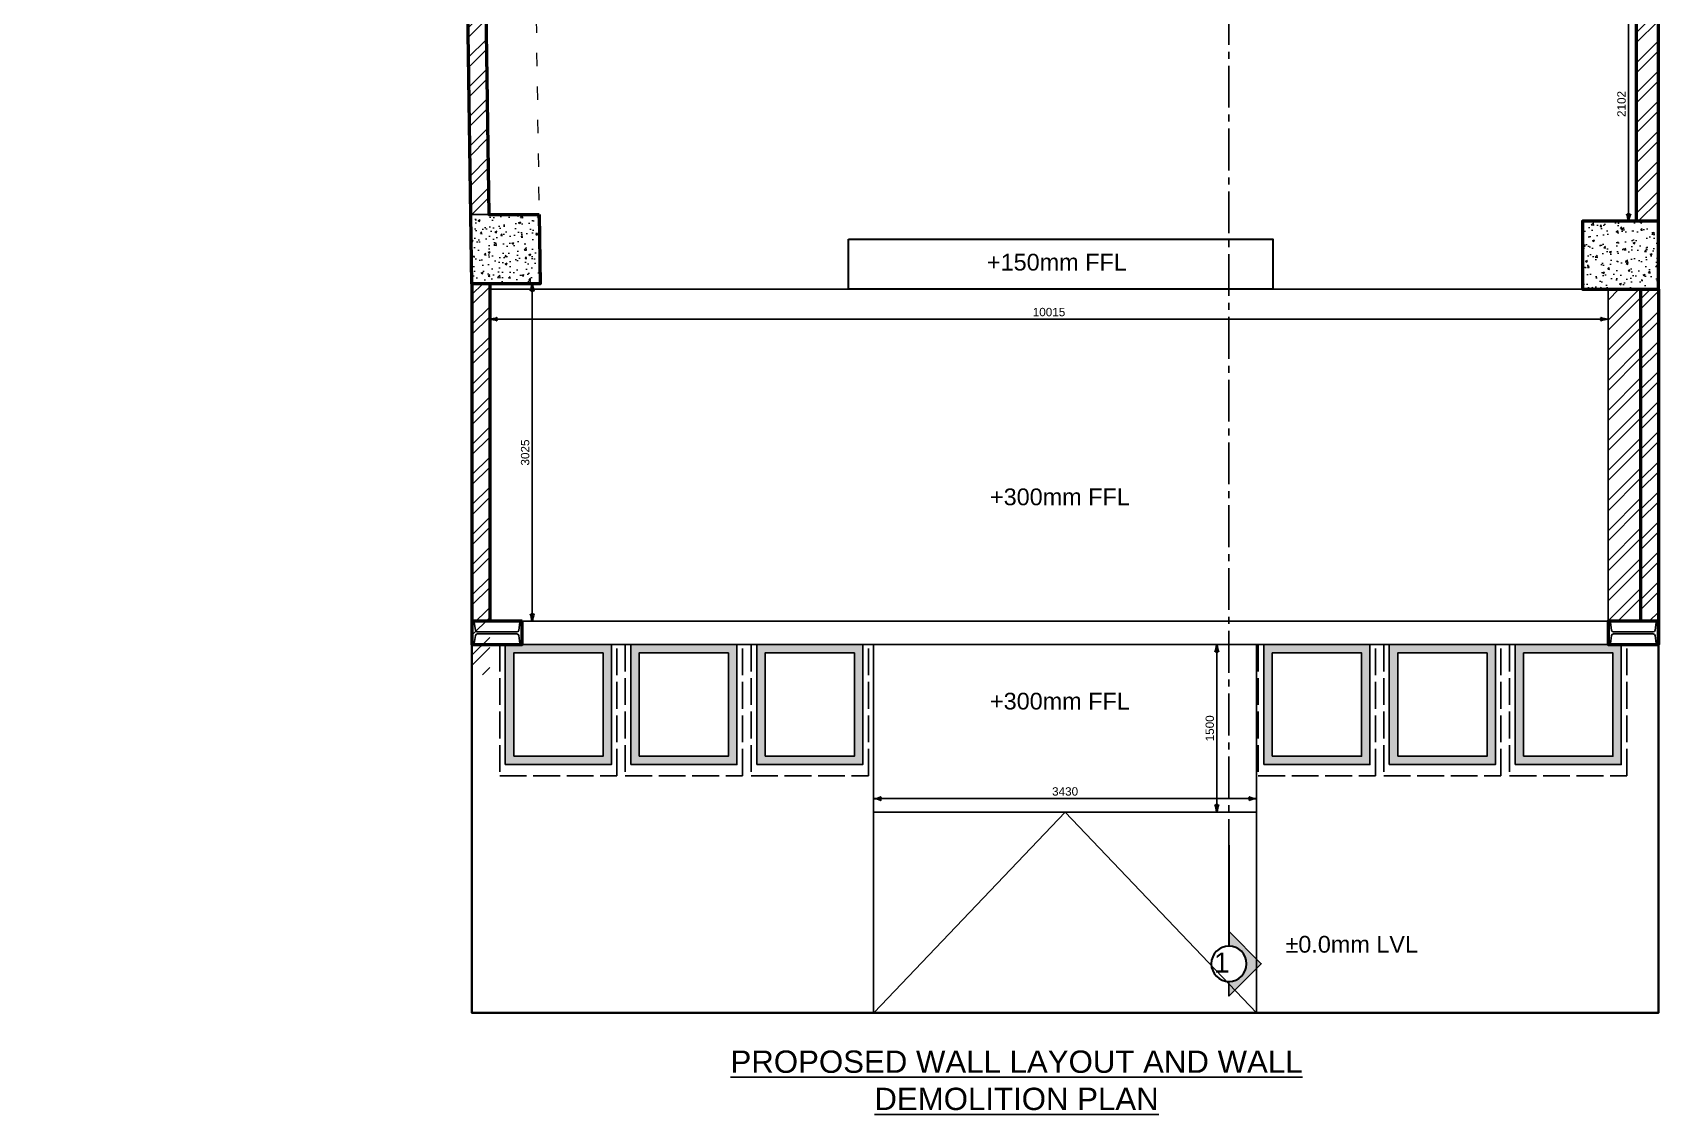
# Model space of a CAD drawing. Header units: millimetres. Extents: x 68727 to 319899, y -4876 to 265722.
# Drawn here: x 161657 to 176218, y 55230 to 64924 of the extents above; entities that cross this region are included whole.
import ezdxf

# ---------------------------------------------------------------- set-up
doc = ezdxf.new("R2010")
doc.units = ezdxf.units.MM
for name, pattern in [('ACAD_ISO02W100', [15, 12, -3]), ('ACAD_ISO03W100', [30, 12, -18]), ('CENTER2', [1.125, 0.75, -0.125, 0.125, -0.125]), ('DASHED2', [0.375, 0.25, -0.125]), ('HIDDEN', [9.525, 6.35, -3.175]), ('WALL', [21, 12, -3, 0, -3, 0, -3])]:
    doc.linetypes.add(name, pattern=pattern)
for name, color, linetype, lineweight in [('A-FURN', 6, 'Continuous', 35), ('HACH', 252, 'Continuous', 13), ('HAT', 9, 'Continuous', 13), ('LS_DR_Plan Beam', 9, 'HIDDEN', 0), ('LS_DR_Wall', 7, 'Continuous', 35), ('SECTIONS', 10, 'Continuous', 25), ('wall', 5, 'Continuous', 30), ('wall1', 2, 'WALL', 25), ('Walls', 2, 'Continuous', 30)]:
    doc.layers.add(name, color=color, linetype=linetype, lineweight=lineweight)
for name, color, linetype in [('beam', 1, 'DASHED2'), ('COL', 4, 'Continuous'), ('Dimensions', 172, 'Continuous'), ('POLY', 6, 'Continuous'), ('TEXT', 2, 'Continuous')]:
    doc.layers.add(name, color=color, linetype=linetype)
doc.styles.add('2010 G', font='times.ttf')
doc.styles.add('ANNTEXT', font='romans.shx')
doc.styles.get("Standard").update_dxf_attribs({"font": 'arial.ttf'})
doc.dimstyles.new('SC-25', dxfattribs={"dimtxt": 75, "dimasz": 0.4, "dimexe": 1, "dimexo": 100, "dimgap": 25, "dimtad": 1, "dimdec": 0, "dimzin": 0, "dimdsep": 46, "dimtxsty": 'Standard', "dimblk1": 'A1', "dimblk2": 'A1', "dimsah": 1, "dimcen": 0.09, "dimdle": 3, "dimclrd": 1, "dimclre": 1, "dimclrt": 1, "dimadec": 0, "dimazin": 0, "dimtfac": 1, "dimtdec": 0, "dimtofl": 0, "dimtmove": 0, "dimatfit": 2, "dimldrblk": 'A1', "dimfxl": 10, "dimfxlon": 1, "dimtolj": 1, "dimtzin": 0, "dimarcsym": 0})
pattern_1 = [(50, (-667341.28, -131860.55), (182.18467, -15.939086), [19.05, -209.55]), (355, (-667341.28, -131860.55), (-35.24342, 191.056845), [15.24, -167.640584]), (100.451445, (-667326.1, -131861.88), (146.941247, 175.117752), [16.19001, -178.090245]), (46.1842, (-667341.28, -131809.75), (271.07904, -42.04233), [28.575, -314.325]), (96.635558, (-667318.69, -131813.25), (237.404134, 247.426125), [24.28502, -267.13561]), (351.18415, (-667341.28, -131809.75), (237.40413, 247.426125), [22.85997, -251.45973]), (21, (-667315.88, -131822.45), (151.61439, -102.265198), [19.05, -209.55]), (326, (-667315.88, -131822.45), (61.80203, 184.187966), [15.24, -167.64]), (71.451445, (-667303.24, -131830.97), (213.41642, 81.92277), [16.19001, -178.089938]), (37.5, (-667341.277, -131860.55), (3.0886033, 84.555039), [0, -165.608, 0, -170.18, 0, -168.275]), (7.5, (-667341.28, -131860.55), (66.8196625, 100.180575), [0, -97.028, 0, -161.798, 0, -64.135]), (327.5, (-667397.92, -131860.55), (135.590595, -5.728744), [0, -63.5, 0, -198.12, 0, -262.89]), (317.5, (-667423.32, -131860.55), (148.129181, 25.426491), [0, -82.55, 0, -131.572, 0, -186.69])]

# ---------------------------------------------------------------- blocks, each defined once
blk = doc.blocks.new('A1')
at = {"layer": 'wall', "color": 1}
for p, q in [((-138, 0), (-167, 40)), ((-167, -40), (-138, 0))]:
    blk.add_line(p, q, dxfattribs=at)
for centre, start, end in [((53, 586), 248, 264.8035), ((53, -586), 95.1965, 112)]:
    blk.add_arc(centre, 589, start, end, dxfattribs=at)
blk = doc.blocks.new('*D551')
at = {"layer": 'Defpoints', "color": 0, "transparency": 16777216}
for p in [(175950, 65335), (175950, 63233), (175950, 63233)]:
    blk.add_point(p, dxfattribs=at)
at = {"layer": 'Dimensions', "color": 1, "lineweight": -2, "transparency": 16777216}
for p, q in [((175950, 65335), (175951, 65335)), ((175950, 65335), (175950, 63234)), ((175950, 63233), (175951, 63233))]:
    blk.add_line(p, q, dxfattribs=at)
at = {"layer": 'Dimensions', "color": 1, "lineweight": -2, "transparency": 16777216, "xscale": 0.4, "yscale": 0.4, "zscale": 0.4}
for p, rotation in [((175950, 65335), 90), ((175950, 63233), 270)]:
    blk.add_blockref('A1', p, dxfattribs=dict(at, rotation=rotation))
at = {"layer": 'Dimensions', "color": 1, "transparency": 16777216, "insert": (175887, 64284), "char_height": 75, "attachment_point": 5, "rotation": 90}
blk.add_mtext('\\A1;2102', dxfattribs=at)
blk = doc.blocks.new('*D579')
at = {"layer": 'Defpoints', "color": 0, "transparency": 16777216}
for p in [(166043, 62674), (166132, 62674), (166043, 59649)]:
    blk.add_point(p, dxfattribs=at)
at = {"layer": 'Dimensions', "color": 1, "lineweight": -2, "transparency": 16777216}
for p, q in [((166132, 62674), (166133, 62674)), ((166132, 59649), (166132, 62673)), ((166132, 59649), (166133, 59649))]:
    blk.add_line(p, q, dxfattribs=at)
at = {"layer": 'Dimensions', "color": 1, "lineweight": -2, "transparency": 16777216, "xscale": 0.4, "yscale": 0.4, "zscale": 0.4}
for p, rotation in [((166132, 62674), 90), ((166132, 59649), 270)]:
    blk.add_blockref('A1', p, dxfattribs=dict(at, rotation=rotation))
at = {"layer": 'Dimensions', "color": 1, "transparency": 16777216, "insert": (166069, 61161), "char_height": 75, "attachment_point": 5, "rotation": 90}
blk.add_mtext('\\A1;3025', dxfattribs=at)
blk = doc.blocks.new('COL')
at = {"layer": 'COL'}
blk.add_lwpolyline([(451, 0), (441, 0, -0.374036), (430, 9), (420, 80, 0.374036), (403, 95), (48, 95, 0.374036), (31, 80), (21, 9, -0.374036), (10, 0), (0, 0), (0, 209), (10, 209, -0.374036), (21, 199), (31, 128, 0.374036), (48, 113), (403, 113, 0.374036), (420, 128), (430, 199, -0.374036), (441, 209), (451, 209)], format="xyb", close=True, dxfattribs=at)
at = {"layer": 'LS_DR_Wall', "lineweight": 50, "ltscale": 0.25}
blk.add_lwpolyline([(451, 209), (0, 209), (0, 0), (451, 0)], close=True, dxfattribs=at)
blk = doc.blocks.new('*D654')
at = {"layer": 'Defpoints', "color": 0, "transparency": 16777216}
for p in [(165752, 62623), (175767, 62623), (175767, 62356)]:
    blk.add_point(p, dxfattribs=at)
at = {"layer": 'Dimensions', "color": 1, "lineweight": -2, "transparency": 16777216}
for p, q in [((165752, 62366), (165752, 62355)), ((165753, 62356), (175767, 62356)), ((175767, 62366), (175767, 62355))]:
    blk.add_line(p, q, dxfattribs=at)
at = {"layer": 'Dimensions', "color": 1, "lineweight": -2, "transparency": 16777216, "xscale": 0.4, "yscale": 0.4, "zscale": 0.4, "rotation": 180}
blk.add_blockref('A1', (165752, 62356), dxfattribs=at)
at = {"layer": 'Dimensions', "color": 1, "lineweight": -2, "transparency": 16777216, "xscale": 0.4, "yscale": 0.4, "zscale": 0.4}
blk.add_blockref('A1', (175767, 62356), dxfattribs=at)
at = {"layer": 'Dimensions', "color": 1, "transparency": 16777216, "insert": (170760, 62419), "char_height": 75, "attachment_point": 5}
blk.add_mtext('\\A1;10015', dxfattribs=at)
blk = doc.blocks.new('SECL')
at = {"layer": 'Walls', "linetype": 'Continuous'}
blk.add_hatch(color=252, dxfattribs=at).paths.add_polyline_path([(144.9, -140.4), (0, -285.3), (0, -219.4, 0.414214), (79, -140.4, 0.414214), (0, -61.3), (0, 4.6)])
at = {"layer": 'beam', "color": 1, "linetype": 'Continuous', "ltscale": 0.5}
blk.add_lwpolyline([(0, -61.3), (0, 4.6), (145, -140.7), (0, -286.5), (0, -219.4)], dxfattribs=at)
at = {"layer": 'Walls', "color": 1, "linetype": 'Continuous'}
blk.add_line((0, -672.4), (0, -219.4), dxfattribs=at)
blk.add_circle((0, -140.4), 79, dxfattribs=at)
blk = doc.blocks.new('*D894')
at = {"layer": 'Defpoints', "color": 0, "transparency": 16777216}
for p in [(172263, 59440), (172634, 59440), (172618, 57940)]:
    blk.add_point(p, dxfattribs=at)
at = {"layer": 'POLY', "color": 1, "lineweight": -2, "transparency": 16777216}
for p, q in [((172273, 59440), (172262, 59440)), ((172263, 57941), (172263, 59440)), ((172273, 57940), (172262, 57940))]:
    blk.add_line(p, q, dxfattribs=at)
at = {"layer": 'POLY', "color": 1, "lineweight": -2, "transparency": 16777216, "xscale": 0.4, "yscale": 0.4, "zscale": 0.4}
for p, rotation in [((172263, 59440), 90), ((172263, 57940), 270)]:
    blk.add_blockref('A1', p, dxfattribs=dict(at, rotation=rotation))
at = {"layer": 'POLY', "color": 1, "transparency": 16777216, "insert": (172200, 58690), "char_height": 75, "attachment_point": 5, "rotation": 90}
blk.add_mtext('\\A1;1500', dxfattribs=at)
blk = doc.blocks.new('*D895')
at = {"layer": 'Defpoints', "color": 0, "transparency": 16777216}
for p in [(172618, 58060), (169189, 57940), (172618, 57940)]:
    blk.add_point(p, dxfattribs=at)
at = {"layer": 'POLY', "color": 1, "lineweight": -2, "transparency": 16777216}
for p, q in [((169189, 58050), (169189, 58061)), ((169190, 58060), (172618, 58060)), ((172618, 58050), (172618, 58061))]:
    blk.add_line(p, q, dxfattribs=at)
at = {"layer": 'POLY', "color": 1, "lineweight": -2, "transparency": 16777216, "xscale": 0.4, "yscale": 0.4, "zscale": 0.4, "rotation": 180}
blk.add_blockref('A1', (169189, 58060), dxfattribs=at)
at = {"layer": 'POLY', "color": 1, "lineweight": -2, "transparency": 16777216, "xscale": 0.4, "yscale": 0.4, "zscale": 0.4}
blk.add_blockref('A1', (172618, 58060), dxfattribs=at)
at = {"layer": 'POLY', "color": 1, "transparency": 16777216, "insert": (170904, 58124), "char_height": 75, "attachment_point": 5}
blk.add_mtext('\\A1;3430', dxfattribs=at)

msp = doc.modelspace()

# ---------------------------------------------------------------- hatches: boundary and pattern name
at = {"layer": 'HACH'}
h = msp.add_hatch(dxfattribs=at)
h.set_pattern_fill('ANSI32', color=256, scale=20)
h.set_pattern_definition([(45, (-667341.28, -131860.55), (-134.70384, 134.70384), []), (45, (-667251.47, -131860.55), (-134.70384, 134.70384), [])])
h.paths.add_polyline_path([(165383.8, 76715.5), (165381, 76905.7), (161997.2, 76999.2), (162001.8, 76689.2)])
h.paths.add_polyline_path([(165583.1, 63293.6), (165743.1, 63293.6), (165712.8, 65334.7), (165552.8, 65334.7)])
h.paths.add_polyline_path([(165592.3, 59168.7), (165752.3, 59168.7), (165752.3, 62673.7), (165592.3, 62673.7)])
h.paths.add_polyline_path([(176057.8, 59648.7), (176217.8, 59648.7), (176217.8, 62623.2), (176057.8, 62623.2)])
h.paths.add_polyline_path([(176017.8, 63233.2), (176217.8, 63233.2), (176217.8, 65335.2), (176017.8, 65335.2)])
h.paths.add_polyline_path([(176027.8, 65945.2), (176217.8, 65945.2), (176217.8, 70824.2), (176027.8, 70824.2)])
h = msp.add_hatch(dxfattribs=at)
h.set_pattern_fill('AR-CONC', color=256)
h.set_pattern_definition(pattern_1)
h.paths.add_polyline_path([(166193.2, 63293.7), (165583.1, 63293.6), (165592.3, 62673.7), (166202.4, 62673.7)])
h = msp.add_hatch(dxfattribs=at)
h.set_pattern_fill('AR-CONC', color=256)
h.set_pattern_definition(pattern_1)
h.paths.add_polyline_path([(175537.8, 62623.2), (176217.8, 62623.2), (176217.8, 63233.2), (175537.8, 63233.2)])
h = msp.add_hatch(dxfattribs=at)
h.set_pattern_fill('ANSI32', color=5, scale=20)
h.paths.add_polyline_path([(175766.9, 59648.7), (176057.8, 59648.7), (176057.8, 62623.2), (175766.9, 62623.2)])
at = {"layer": 'HACH', "transparency": 33554508}
h = msp.add_hatch(dxfattribs=at)
h.set_pattern_fill('ANGLE', color=256)
h.set_pattern_definition([(0, (27218.219, 77956.079), (0, 6.985), [5.08, -1.905]), (90, (27218.219, 77956.079), (-6.985, 4e-16), [5.08, -1.905])])
h.paths.add_polyline_path([(166841.2, 59003.1), (166766.2, 59003.1), (166766.2, 58440.2), (165966.2, 58440.2), (165966.2, 59003.1), (165891.2, 59003.1), (165891.2, 58365.2), (166841.2, 58365.2)])
h.paths.add_polyline_path([(165966.2, 59030.6), (165891.2, 59030.6), (165891.2, 59003.1), (165966.2, 59003.1)])
h.paths.add_polyline_path([(165966.2, 59365.2), (166766.2, 59365.2), (166766.2, 59030.6), (166841.2, 59030.6), (166841.2, 59440.2), (165891.2, 59440.2), (165891.2, 59030.6), (165966.2, 59030.6)])
h.paths.add_polyline_path([(166841.2, 59030.6), (166766.2, 59030.6), (166766.2, 59003.1), (166841.2, 59003.1)])
h = msp.add_hatch(dxfattribs=at)
h.set_pattern_fill('ANGLE', color=256)
h.set_pattern_definition([(0, (28341.762, 77956.079), (0, 6.985), [5.08, -1.905]), (90, (28341.762, 77956.079), (-6.985, 4e-16), [5.08, -1.905])])
h.paths.add_polyline_path([(167964.7, 59003.1), (167889.7, 59003.1), (167889.7, 58440.2), (167089.7, 58440.2), (167089.7, 59003.1), (167014.7, 59003.1), (167014.7, 58365.2), (167964.7, 58365.2)])
h.paths.add_polyline_path([(167089.7, 59030.6), (167014.7, 59030.6), (167014.7, 59003.1), (167089.7, 59003.1)])
h.paths.add_polyline_path([(167089.7, 59365.2), (167889.7, 59365.2), (167889.7, 59030.6), (167964.7, 59030.6), (167964.7, 59440.2), (167014.7, 59440.2), (167014.7, 59030.6), (167089.7, 59030.6)])
h.paths.add_polyline_path([(167964.7, 59030.6), (167889.7, 59030.6), (167889.7, 59003.1), (167964.7, 59003.1)])
h = msp.add_hatch(dxfattribs=at)
h.set_pattern_fill('ANGLE', color=256)
h.set_pattern_definition([(0, (29469.3615, 77956.079), (0, 6.985), [5.08, -1.905]), (90, (29469.3615, 77956.079), (-6.985, 4e-16), [5.08, -1.905])])
h.paths.add_polyline_path([(169092.3, 59003.1), (169017.3, 59003.1), (169017.3, 58440.2), (168217.3, 58440.2), (168217.3, 59003.1), (168142.3, 59003.1), (168142.3, 58365.2), (169092.3, 58365.2)])
h.paths.add_polyline_path([(168217.3, 59030.6), (168142.3, 59030.6), (168142.3, 59003.1), (168217.3, 59003.1)])
h.paths.add_polyline_path([(168217.3, 59365.2), (169017.3, 59365.2), (169017.3, 59030.6), (169092.3, 59030.6), (169092.3, 59440.2), (168142.3, 59440.2), (168142.3, 59030.6), (168217.3, 59030.6)])
h.paths.add_polyline_path([(169092.3, 59030.6), (169017.3, 59030.6), (169017.3, 59003.1), (169092.3, 59003.1)])
h = msp.add_hatch(dxfattribs=at)
h.set_pattern_fill('ANGLE', color=256)
h.set_pattern_definition([(0, (34010.705, 77956.079), (0, 6.985), [5.08, -1.905]), (90, (34010.705, 77956.079), (-6.985, 4e-16), [5.08, -1.905])])
h.paths.add_polyline_path([(173633.6, 59003.1), (173558.6, 59003.1), (173558.6, 58440.2), (172758.6, 58440.2), (172758.6, 59003.1), (172683.6, 59003.1), (172683.6, 58365.2), (173633.6, 58365.2)])
h.paths.add_polyline_path([(172758.6, 59030.6), (172683.6, 59030.6), (172683.6, 59003.1), (172758.6, 59003.1)])
h.paths.add_polyline_path([(172758.6, 59365.2), (173558.6, 59365.2), (173558.6, 59030.6), (173633.6, 59030.6), (173633.6, 59440.2), (172683.6, 59440.2), (172683.6, 59030.6), (172758.6, 59030.6)])
h.paths.add_polyline_path([(173633.6, 59030.6), (173558.6, 59030.6), (173558.6, 59003.1), (173633.6, 59003.1)])
h = msp.add_hatch(dxfattribs=at)
h.set_pattern_fill('ANGLE', color=256)
h.set_pattern_definition([(0, (35134.2484, 77956.079), (0, 6.985), [5.08, -1.905]), (90, (35134.2484, 77956.079), (-6.985, 4e-16), [5.08, -1.905])])
h.paths.add_polyline_path([(174757.2, 59003.1), (174682.2, 59003.1), (174682.2, 58440.2), (173882.2, 58440.2), (173882.2, 59003.1), (173807.2, 59003.1), (173807.2, 58365.2), (174757.2, 58365.2)])
h.paths.add_polyline_path([(173882.2, 59030.6), (173807.2, 59030.6), (173807.2, 59003.1), (173882.2, 59003.1)])
h.paths.add_polyline_path([(173882.2, 59365.2), (174682.2, 59365.2), (174682.2, 59030.6), (174757.2, 59030.6), (174757.2, 59440.2), (173807.2, 59440.2), (173807.2, 59030.6), (173882.2, 59030.6)])
h.paths.add_polyline_path([(174757.2, 59030.6), (174682.2, 59030.6), (174682.2, 59003.1), (174757.2, 59003.1)])
h = msp.add_hatch(dxfattribs=at)
h.set_pattern_fill('ANGLE', color=256)
h.set_pattern_definition([(0, (36261.848, 77956.079), (0, 6.985), [5.08, -1.905]), (90, (36261.848, 77956.079), (-6.985, 4e-16), [5.08, -1.905])])
h.paths.add_polyline_path([(175884.8, 59003.1), (175809.8, 59003.1), (175809.8, 58440.2), (175009.8, 58440.2), (175009.8, 59003.1), (174934.8, 59003.1), (174934.8, 58365.2), (175884.8, 58365.2)])
h.paths.add_polyline_path([(175009.8, 59030.6), (174934.8, 59030.6), (174934.8, 59003.1), (175009.8, 59003.1)])
h.paths.add_polyline_path([(175009.8, 59365.2), (175809.8, 59365.2), (175809.8, 59030.6), (175884.8, 59030.6), (175884.8, 59440.2), (174934.8, 59440.2), (174934.8, 59030.6), (175009.8, 59030.6)])
h.paths.add_polyline_path([(175884.8, 59030.6), (175809.8, 59030.6), (175809.8, 59003.1), (175884.8, 59003.1)])

# ---------------------------------------------------------------- linework, layer by layer
at = {"color": 7}
msp.add_line((165752.3, 62623.2), (176217.8, 62623.2), dxfattribs=at)
for p, q in [((165592.3, 59440.2), (176217.8, 59440.2)), ((176217.7, 57040.2), (176217.8, 57040.2))]:
    msp.add_line(p, q)
msp.add_lwpolyline([(166193.2, 63293.7), (165583.1, 63293.6), (165592.3, 62673.7), (166202.4, 62673.7)], close=True)
at = {"color": 5}
msp.add_lwpolyline([(175766.9, 59648.7), (176057.8, 59648.7), (176057.8, 62623.2), (175766.9, 62623.2)], close=True, dxfattribs=at)
at = {"color": 7}
for points in [[(166043.2, 59648.7), (175766.9, 59648.7)], [(166193.2, 59440.2), (175616.9, 59440.2)], [(169189.3, 57940.2), (172618, 57940.2)], [(169193.3, 56144.2), (170903.7, 57940.2)], [(170903.7, 57940.2), (172618, 56140.2)]]:
    msp.add_lwpolyline(points, dxfattribs=at)
at = {"color": 116, "linetype": 'ACAD_ISO02W100', "ltscale": 20, "true_color": 0x136734}
for points in [[(165841.2, 58265.2), (166891.2, 58265.2), (166891.2, 59440.2), (165841.2, 59440.2)], [(166964.7, 58265.2), (168014.7, 58265.2), (168014.7, 59440.2), (166964.7, 59440.2)], [(168092.3, 58265.2), (169142.3, 58265.2), (169142.3, 59440.2), (168092.3, 59440.2)], [(172633.6, 58265.2), (173683.6, 58265.2), (173683.6, 59440.2), (172633.6, 59440.2)], [(173757.2, 58265.2), (174807.2, 58265.2), (174807.2, 59440.2), (173757.2, 59440.2)], [(174884.8, 58265.2), (175934.8, 58265.2), (175934.8, 59440.2), (174884.8, 59440.2)]]:
    msp.add_lwpolyline(points, close=True, dxfattribs=at)
at = {"color": 11, "true_color": 0xf27172, "transparency": 33554508}
for points in [[(165891.2, 58365.2), (166841.2, 58365.2), (166841.2, 59440.2), (165891.2, 59440.2)], [(167014.7, 58365.2), (167964.7, 58365.2), (167964.7, 59440.2), (167014.7, 59440.2)], [(168142.3, 58365.2), (169092.3, 58365.2), (169092.3, 59440.2), (168142.3, 59440.2)], [(172683.6, 58365.2), (173633.6, 58365.2), (173633.6, 59440.2), (172683.6, 59440.2)], [(173807.2, 58365.2), (174757.2, 58365.2), (174757.2, 59440.2), (173807.2, 59440.2)], [(174934.8, 58365.2), (175884.8, 58365.2), (175884.8, 59440.2), (174934.8, 59440.2)], [(165966.2, 58440.2), (166766.2, 58440.2), (166766.2, 59365.2), (165966.2, 59365.2)], [(167089.7, 58440.2), (167889.7, 58440.2), (167889.7, 59365.2), (167089.7, 59365.2)], [(168217.3, 58440.2), (169017.3, 58440.2), (169017.3, 59365.2), (168217.3, 59365.2)], [(172758.6, 58440.2), (173558.6, 58440.2), (173558.6, 59365.2), (172758.6, 59365.2)], [(173882.2, 58440.2), (174682.2, 58440.2), (174682.2, 59365.2), (173882.2, 59365.2)], [(175009.8, 58440.2), (175809.8, 58440.2), (175809.8, 59365.2), (175009.8, 59365.2)]]:
    msp.add_lwpolyline(points, close=True, dxfattribs=at)
at = {"color": 7}
msp.add_lwpolyline([(172618, 59440.2), (172618, 56140.2), (169193.3, 56140.2, -0.4142136), (169189.3, 56144.2), (169189.3, 59440.2)], format="xyb", dxfattribs=at)
at = {"layer": 'A-FURN'}
msp.add_lwpolyline([(165592.3, 59440.2), (165592.3, 56140.2), (176217.7, 56140.2), (176217.7, 59440.2)], dxfattribs=at)
at = {"layer": 'LS_DR_Plan Beam', "linetype": 'ACAD_ISO03W100', "ltscale": 10, "transparency": 33554508}
msp.add_line((166162.8, 65341.4), (166202.4, 62673.7), dxfattribs=at)
at = {"layer": 'LS_DR_Wall', "lineweight": 50, "ltscale": 0.25}
for p, q in [((165592.3, 62673.7), (165592.3, 59440.2)), ((165752.3, 62673.7), (165752.3, 59648.7)), ((176057.8, 62623.2), (176057.8, 59648.7)), ((176217.8, 62623.2), (176217.8, 59440.2))]:
    msp.add_line(p, q, dxfattribs=at)
for points in [[(166193.2, 63293.7), (166202.4, 62673.7), (165592.3, 62673.7), (165552.8, 65334.7), (161830.4, 65334.7), (161657.2, 76999.2), (161997.2, 76999.2), (162006.4, 76379.2), (161856.4, 76379.2), (161930.1, 71416.2), (162100.1, 71416.2), (162109.2, 70806.2), (161939.2, 70806.2), (162011.6, 65925.2), (162181.7, 65925.2), (162188.3, 65475.2), (165550.7, 65475.2), (165543.7, 65944.7), (166153.8, 65944.7), (166162.9, 65334.7), (165712.8, 65334.7), (165743.1, 63293.7), (166193.2, 63293.7)], [(176027.8, 74144.2), (176027.8, 71434.2), (175537.8, 71434.2), (175537.8, 70824.2), (176027.8, 70824.2), (176027.8, 65945.2), (175557.8, 65945.2), (175557.8, 65335.2), (176017.8, 65335.2), (176017.8, 63233.2), (175537.8, 63233.2), (175537.8, 62623.2), (176217.8, 62623.2), (176217.8, 74144.2)]]:
    msp.add_lwpolyline(points, dxfattribs=at)
msp.add_lwpolyline([(175537.8, 62623.2), (176217.8, 62623.2), (176217.8, 63233.2), (175537.8, 63233.2)], close=True, dxfattribs=at)
at = {"layer": 'SECTIONS', "linetype": 'CENTER2', "ltscale": 500}
msp.add_lwpolyline([(172371.1, 82626.1), (172371.1, 57635.8)], dxfattribs=at)
at = {"layer": 'SECTIONS', "lineweight": 30}
msp.add_lwpolyline([(168965.6, 63072.2), (172765.3, 63072.2), (172765.3, 62623.2), (168965.6, 62623.2)], close=True, dxfattribs=at)

# ---------------------------------------------------------------- block references
at = {"layer": 'HAT', "color": 252, "xscale": -2, "yscale": 2, "zscale": 2, "rotation": 180}
msp.add_blockref('SECL', (172371.1, 56299.4), dxfattribs=at)
at = {"layer": 'POLY'}
for p in [(165592.3, 59440.2), (175766.9, 59440.2)]:
    msp.add_blockref('COL', p, dxfattribs=at)

# ---------------------------------------------------------------- texts
at = {"color": 7, "char_height": 150, "attachment_point": 1}
for s, insert in [('\\pxt5;+150mm FFL', (170204.4, 62941.6)), ('\\pxt5;+300mm FFL', (170231.5, 60838.8)), ('\\pxt5;+300mm FFL', (170231.5, 59008.6)), ('\\pxt5;%%P0.0mm LVL', (172877.5, 56830.1))]:
    msp.add_mtext_dynamic_manual_height_columns(s, width=24159.375, gutter_width=47.5, heights=[47.9], dxfattribs=dict(at, insert=insert))
at = {"layer": 'TEXT', "color": 3, "insert": (172376.6, 56500.9), "char_height": 180, "width": 2763.865, "attachment_point": 9, "style": '2010 G'}
msp.add_mtext('{\\fArial|b0|i0|c0|p34;1}', dxfattribs=at)
at = {"layer": 'wall1', "color": 6, "insert": (170469.1, 55535.2), "char_height": 200, "width": 5903.896, "attachment_point": 5, "style": 'ANNTEXT'}
msp.add_mtext('\\pxqc;{\\fArial|b0|i0|c0|p34;\\L\\C4;PROPOSED WALL LAYOUT AND WALL DEMOLITION PLAN}', dxfattribs=at)

# ---------------------------------------------------------------- dimensions: what is measured, and where the dimension line sits
at = {"layer": 'Dimensions'}
dim = msp.add_linear_dim(base=(175949.9, 63233.2), p1=(175949.9, 65335.2), p2=(175949.9, 63233.2), angle=90, dimstyle='SC-25', override={"dimtmove": 1}, dxfattribs=at)
dim.commit()
dim.dimension.update_dxf_attribs({"geometry": '*D551', "text_midpoint": (175886.6, 64284.2)})
dim = msp.add_linear_dim(base=(175766.9, 62356.1), p1=(165752.3, 62623.2), p2=(175766.9, 62623.2), dimstyle='SC-25', dxfattribs=at)
dim.commit()
dim.dimension.update_dxf_attribs({"geometry": '*D654', "text_midpoint": (170759.6, 62419.4)})
dim = msp.add_linear_dim(base=(166132.2, 62673.7), p1=(166043.2, 59648.7), p2=(166043.2, 62673.7), angle=90, dimstyle='SC-25', dxfattribs=at)
dim.commit()
dim.dimension.update_dxf_attribs({"geometry": '*D579', "text_midpoint": (166068.8, 61161.2)})
at = {"layer": 'POLY'}
dim = msp.add_linear_dim(base=(172263.4, 59440.2), p1=(172618, 57940.2), p2=(172633.6, 59440.2), angle=90, dimstyle='SC-25', dxfattribs=at)
dim.commit()
dim.dimension.update_dxf_attribs({"geometry": '*D894', "text_midpoint": (172200.1, 58690.2)})
dim = msp.add_linear_dim(base=(172618, 58060.3), p1=(169189.3, 57940.2), p2=(172618, 57940.2), text='3430', dimstyle='SC-25', dxfattribs=at)
dim.commit()
dim.dimension.update_dxf_attribs({"geometry": '*D895', "text_midpoint": (170903.7, 58123.6)})

doc.saveas('drawing.dxf')
